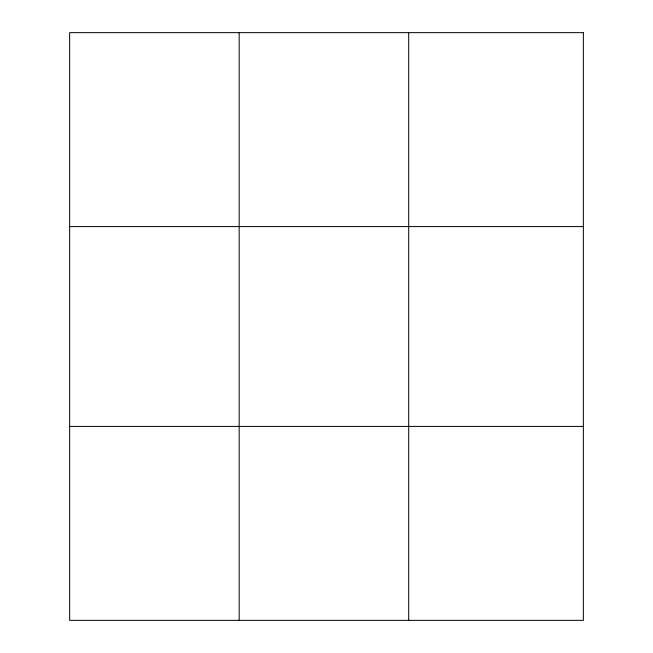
<?xml version="1.0" encoding="UTF-8"?>
<svg xmlns="http://www.w3.org/2000/svg" width="653" height="653" viewBox="0 0 653 653"><rect width="100%" height="100%" fill="white"/><g stroke="black" fill="none" stroke-linecap="round" stroke-linejoin="round"><path stroke-width="0.98" d="M239.169 620.35L239.169 32.65M408.696 620.35L408.696 32.65M69.642 226.591L583.358 226.591M69.642 426.409L583.358 426.409M583.358 32.65L583.358 620.35L69.642 620.35L69.642 32.65L583.358 32.65"/></g></svg>
